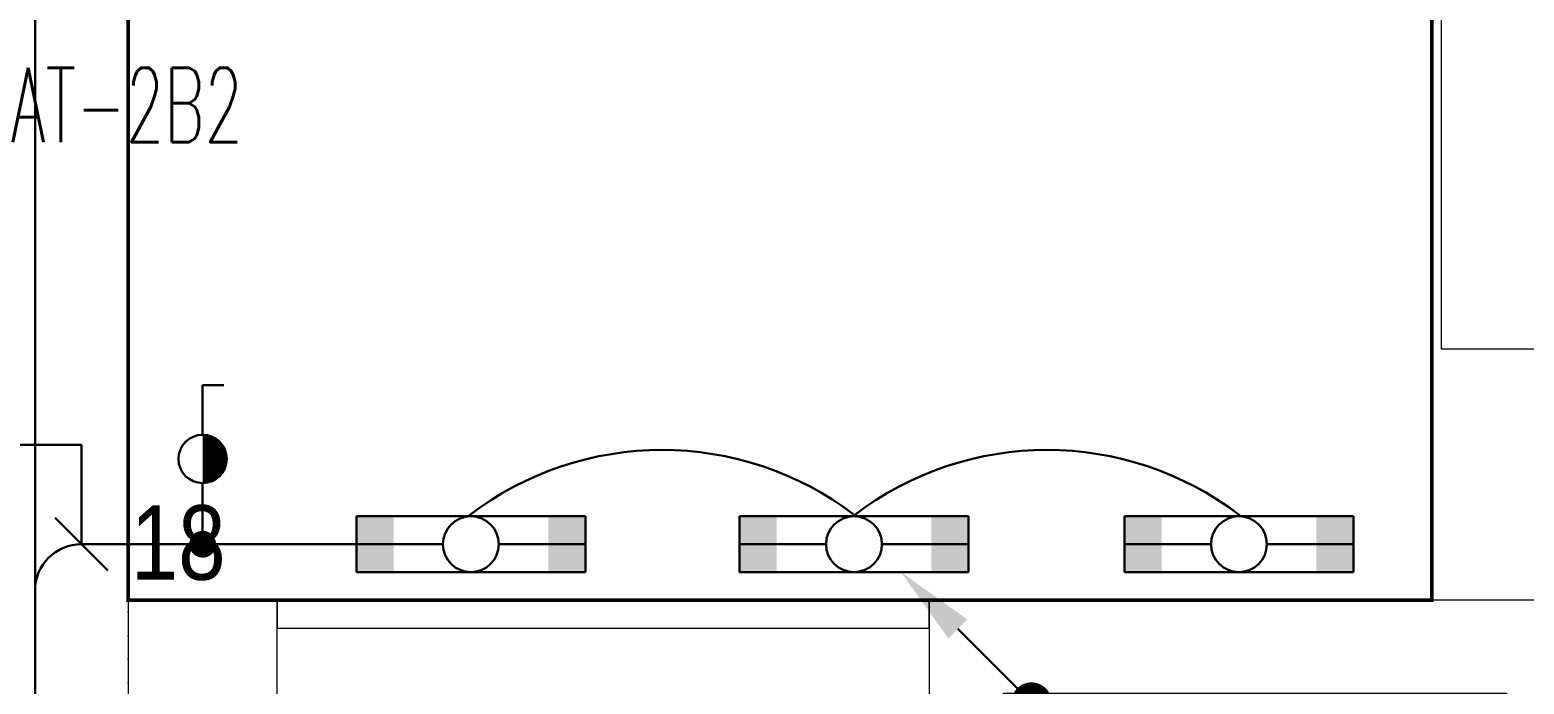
# Model space of a CAD drawing. Header units: metres. Extents: x -13316 to 152404, y -3899 to 30226.
# Drawn here: x 3927 to 4730, y 3555 to 3906 of the extents above; entities that cross this region are included whole.
import ezdxf
from ezdxf.enums import TextEntityAlignment as Align

# ---------------------------------------------------------------- set-up
doc = ezdxf.new("R2010")
doc.units = ezdxf.units.M
doc.header["$LTSCALE"] = 100
doc.header["$MEASUREMENT"] = 0
doc.linetypes.add('DOT2', pattern=[0.125, 0, -0.125])
doc.linetypes.add('HIDDEN', pattern=[0.375, 0.25, -0.125])
doc.layers.get('0').update_dxf_attribs({"color": 9, "lineweight": 9})
for name, color, linetype, lineweight in [('00', 9, 'Continuous', 9), ('01', 9, 'Continuous', 9), ('05', 9, 'Continuous', 9), ('06D', 9, 'Continuous', 9), ('20', 9, 'DOT2', 9), ('21', 9, 'Continuous', 9), ('E-2x36 W SIVAÜSTÜ FLUORESAN ARMATÜR (ETANŞ)', 7, 'Continuous', 30), ('E-ANAHTAR (ETANŞ)', 7, 'Continuous', 30), ('E-KABLO', 7, 'Continuous', 30), ('E-LINYE', 7, 'Continuous', 30), ('E-YUKARI ÇIKAN HAT', 7, 'Continuous', 30)]:
    doc.layers.add(name, color=color, linetype=linetype, lineweight=lineweight)
doc.styles.add('E-YAZI', font='txttw.shx')
doc.styles.add('MuuM_TEXT-STANDART', font='ARIALN.TTF')

# ---------------------------------------------------------------- blocks, each defined once
blk = doc.blocks.new('100_ANAHTAR (ETANŞ)')
at = {"layer": 'E-ANAHTAR (ETANŞ)', "color": 4}
for p, q in [((0, 5.345), (-0.714, 5.345)), ((0, 3.673), (0, 5.345)), ((0, 2.053), (0, 0))]:
    blk.add_line(p, q, dxfattribs=at)
at = {"layer": 'E-ANAHTAR (ETANŞ)', "color": 4, "const_width": 0.81}
blk.add_lwpolyline([(0, 3.268, 0.414214), (-0.405, 2.863, 0.414214), (0, 2.458, 0.414214)], format="xyb", dxfattribs=at)
at = {"layer": 'E-ANAHTAR (ETANŞ)', "color": 4}
blk.add_circle((0, 2.863), 0.81, dxfattribs=at)
blk = doc.blocks.new('100_YUKARI ÇIKAN HAT')
at = {"layer": 'E-YUKARI ÇIKAN HAT', "color": 3, "linetype": 'Continuous'}
blk.add_line((2.472, 2.471), (0, 0), dxfattribs=at)
at = {"layer": 'E-YUKARI ÇIKAN HAT', "color": 4, "linetype": 'Continuous', "const_width": 0.675}
blk.add_lwpolyline([(-0.338, 0, 1), (0.337, 0, 1)], format="xyb", close=True, dxfattribs=at)
at = {"layer": 'E-YUKARI ÇIKAN HAT', "color": 3, "linetype": 'Continuous'}
blk.add_solid([(2.154, 2.789), (2.79, 2.152), (4.382, 4.379)], dxfattribs=at)
blk = doc.blocks.new('100_2x36 W SIVAÜSTÜ FLUORESAN ARMATÜR (ETANŞ)')
at = {"layer": 'E-2x36 W SIVAÜSTÜ FLUORESAN ARMATÜR (ETANŞ)', "color": 4}
for p, q in [((-6.15, 1.5), (6.15, 1.5)), ((-6.15, 1.5), (-6.15, -1.5)), ((6.15, 1.5), (6.15, -1.5)), ((-1.5, 0), (-6.15, 0)), ((1.5, 0), (6.15, 0)), ((-6.15, -1.5), (6.15, -1.5))]:
    blk.add_line(p, q, dxfattribs=at)
blk.add_circle((0, 0), 1.5, dxfattribs=at)
for points in [[(-4.15, 1.5), (-4.15, -1.5), (-6.15, 1.5), (-6.15, -1.5)], [(4.15, 1.5), (4.15, -1.5), (6.15, 1.5), (6.15, -1.5)]]:
    blk.add_solid(points, dxfattribs=at)
blk = doc.blocks.new('p-kolon_80x80')
blk.add_lwpolyline([(-40, -40), (40, -40), (40, 40), (-40, 40)], close=True)
blk = doc.blocks.new('2.bod.sitatik')
at = {"layer": '01'}
blk.add_lwpolyline([(4130, -5950), (4130, -5950), (4130, -5950), (4130, -5400), (4400, -5400), (4400, -5950), (4400, -5950), (4400, -5950), (4440, -5950), (4440, -5350), (4090, -5350), (4090, -5950), (4130, -5950)], dxfattribs=at)
blk.add_blockref('p-kolon_80x80', (3700, -5390), dxfattribs=at)
blk = doc.blocks.new('p-işyeri')
at = {"color": 0, "const_width": 2}
blk.add_lwpolyline([(200, 0), (200, 700), (-200, 700), (-200, 0)], close=True, dxfattribs=at)
blk = doc.blocks.new('p-birim')
blk.add_lwpolyline([(0, 0), (1, 0), (1, 1), (0, 1)], close=True)
blk = doc.blocks.new('2.bod.Mimari')
at = {"layer": '00'}
blk.add_lwpolyline([(4020, -5365), (4090, -5365), (4090, -5350), (3740, -5350), (3740, -5365), (4020, -5365)], dxfattribs=at)
at = {"layer": '20'}
blk.add_lwpolyline([(3660, -6230), (4440, -6230), (4440, -4550), (3660, -4550)], close=True, dxfattribs=at)
at = {"layer": '05', "xscale": 60, "yscale": 450}
blk.add_blockref('p-birim', (4365, -5215), dxfattribs=at)
at = {"layer": '06D', "color": 89, "linetype": 'HIDDEN', "true_color": 0x2e4d23, "rotation": 90}
blk.add_blockref('p-işyeri', (4360, -5150), dxfattribs=at)
at = {"layer": '21', "style": 'MuuM_TEXT-STANDART'}
blk.add_text('18', height=40, dxfattribs=at).set_placement((3712.34, -5351.08), align=Align.BOTTOM_RIGHT)

msp = doc.modelspace()

# ---------------------------------------------------------------- linework, layer by layer
at = {"layer": 'E-KABLO', "color": 5}
for p, q in [((3930, 3605), (3930, 3935)), ((3930, 3420), (3930, 3605))]:
    msp.add_line(p, q, dxfattribs=at)
at = {"layer": 'E-KABLO', "color": 6}
for p, q in [((4020, 3630), (3955, 3630)), ((4102.53, 3630), (4020, 3630))]:
    msp.add_line(p, q, dxfattribs=at)
at = {"layer": 'E-KABLO', "color": 4, "linetype": 'Continuous', "const_width": 7.2}
msp.add_lwpolyline([(4023.6, 3630, -1), (4016.4, 3630, -1)], format="xyb", close=True, dxfattribs=at)
at = {"layer": 'E-KABLO', "color": 6}
for centre, radius, start, end in [((4266.67, 3510.62), 170.04, 52.57652, 127.42348), ((4473.33, 3510.62), 170.04, 52.57652, 127.42348), ((3955, 3605), 25, 90, 180)]:
    msp.add_arc(centre, radius, start, end, dxfattribs=at)
at = {"layer": 'E-LINYE', "color": 7, "linetype": 'Continuous'}
for p, q in [((3908.47, 3683.41), (3955, 3683.41)), ((3955, 3630), (3955, 3683.41)), ((3940.86, 3644.14), (3969.14, 3615.86))]:
    msp.add_line(p, q, dxfattribs=at)

# ---------------------------------------------------------------- block references
for name in ['2.bod.sitatik', '2.bod.Mimari']:
    msp.add_blockref(name, (320, 8950))
at = {"layer": 'E-2x36 W SIVAÜSTÜ FLUORESAN ARMATÜR (ETANŞ)', "xscale": 10, "yscale": 10, "zscale": 10}
for p in [(4164.03, 3630), (4369.73, 3630), (4576.4, 3630)]:
    msp.add_blockref('100_2x36 W SIVAÜSTÜ FLUORESAN ARMATÜR (ETANŞ)', p, dxfattribs=at)
at = {"layer": 'E-ANAHTAR (ETANŞ)', "xscale": -16, "yscale": 16, "zscale": 16}
msp.add_blockref('100_ANAHTAR (ETANŞ)', (4020, 3630), dxfattribs=at)
at = {"layer": 'E-YUKARI ÇIKAN HAT', "xscale": -16, "yscale": 16, "zscale": 16}
msp.add_blockref('100_YUKARI ÇIKAN HAT', (4465, 3545), dxfattribs=at)

# ---------------------------------------------------------------- texts
at = {"layer": 'E-LINYE', "color": 3, "linetype": 'Continuous', "style": 'E-YAZI', "width": 0.6}
msp.add_text('AT-2B2', height=40, dxfattribs=at).set_placement((3979.32, 3866.01), align=Align.MIDDLE_CENTER)

doc.saveas('drawing.dxf')
